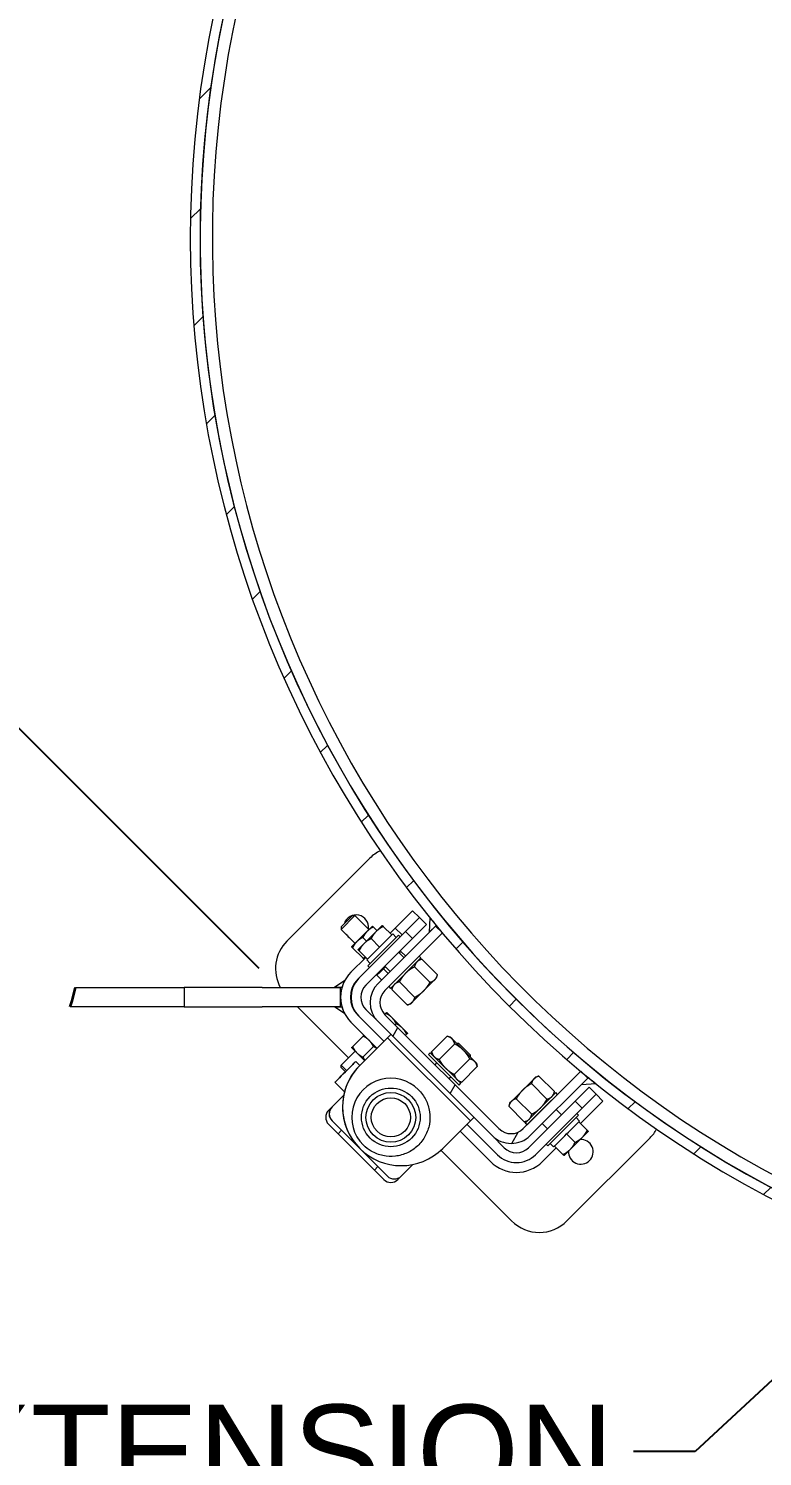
# Model space of a CAD drawing. Header units: inches. Extents: x 20 to 536, y 8 to 344.
# Drawn here: x 228.94 to 247.69, y 209.91 to 246.42 of the extents above; entities that cross this region are included whole.
import ezdxf

# ---------------------------------------------------------------- set-up
doc = ezdxf.new("R2010")
doc.units = ezdxf.units.IN
doc.header["$LTSCALE"] = 16
doc.header["$MEASUREMENT"] = 0
for name, color, linetype, lineweight in [('Break Line', 7, 'Continuous', 35), ('Dimension (ANSI)', 7, 'Continuous', 25), ('Hatch', 7, 'Continuous', 18), ('Symbol', 7, 'Continuous', 25), ('Visible', 7, 'Continuous', 18)]:
    doc.layers.add(name, color=color, linetype=linetype, lineweight=lineweight)
doc.styles.add('Standard D-E', font='arial.ttf')
doc.dimstyles.new('Default D-E$7', dxfattribs={"dimscale": 16, "dimtxt": 0.15, "dimasz": 0.098425, "dimexe": 0.125, "dimexo": 0.0625, "dimgap": 0.031496, "dimtad": 0, "dimtih": 1, "dimtoh": 1, "dimrnd": 1e-08, "dimzin": 4, "dimdsep": 46, "dimtxsty": 'Standard D-E', "dimcen": 0.09, "dimdle": 0.393701, "dimclrd": 256, "dimclre": 256, "dimclrt": 256, "dimadec": 0, "dimazin": 1, "dimtfac": 1, "dimtofl": 0, "dimtmove": 0, "dimatfit": 3, "dimfxl": 1, "dimtolj": 1, "dimtzin": 4, "dimlwd": -1, "dimlwe": -1, "dimarcsym": 0})
doc.dimstyles.new('in [mm] D-E NeptuneBenson', dxfattribs={"dimscale": 16, "dimtxt": 0.15, "dimasz": 0.098425, "dimexe": 0.125, "dimexo": 0.063, "dimgap": 0.031496, "dimtad": 0, "dimtih": 1, "dimtoh": 1, "dimdec": 4, "dimrnd": 1e-08, "dimzin": 3, "dimdsep": 46, "dimlunit": 5, "dimtxsty": 'Standard D-E', "dimcen": 0.09, "dimdle": 0.393701, "dimclrd": 256, "dimclre": 256, "dimclrt": 256, "dimadec": 1, "dimazin": 1, "dimtfac": 1, "dimtofl": 0, "dimtmove": 0, "dimatfit": 3, "dimfxl": 1, "dimfrac": 1, "dimtolj": 1, "dimtzin": 4, "dimlwd": -1, "dimlwe": -1, "dimarcsym": 0})

# ---------------------------------------------------------------- blocks, each defined once
blk = doc.blocks.new('*D30')
at = {"layer": 'Defpoints', "color": 0, "transparency": 16777216}
for p in [(280.365, 266.212), (205.772, 251.439), (235.538, 221.673)]:
    blk.add_point(p, dxfattribs=at)
at = {"layer": 'Dimension (ANSI)', "transparency": 16777216}
for p, q in [((279.652, 266.925), (249.04, 297.536)), ((249.341, 295.008), (234.901, 280.568)), ((206.886, 252.553), (221.326, 266.993)), ((234.826, 222.386), (204.358, 252.854))]:
    blk.add_line(p, q, dxfattribs=at)
for points in [[(249.155, 295.194), (249.527, 294.823), (250.455, 296.122)], [(206.7, 252.739), (207.071, 252.367), (205.772, 251.439)]]:
    blk.add_solid(points, dxfattribs=at)
at = {"layer": 'Dimension (ANSI)', "transparency": 16777216, "char_height": 2.4, "attachment_point": 5, "rotation": 45, "style": 'Standard D-E'}
for s, insert in [('\\A1; 63{\\H1x;\\S3#16;} in', (226.008, 275.886)), ('\\A1;[1605.0 mm]', (229.557, 272.337))]:
    blk.add_mtext(s, dxfattribs=dict(at, insert=insert))

msp = doc.modelspace()

# ---------------------------------------------------------------- hatches: boundary and pattern name
at = {"layer": 'Hatch'}
h = msp.add_hatch(dxfattribs=at)
h.set_pattern_fill('ANSI31', color=256, scale=16, style=0)
edge = h.paths.add_edge_path()
edge.add_spline(control_points=[(288.5143, 241.07162), (288.48266, 241.0399), (288.45094, 241.00827), (288.38739, 240.94522), (288.35556, 240.9138), (288.32365, 240.88246)], knot_values=[-0.68216032, -0.68216032, -0.68216032, -0.68216032, -0.34078692, -0.34078692, 0, 0, 0, 0], degree=3, periodic=0)
edge.add_ellipse((260.82228, 241.07162), major_axis=(-0.18916, -27.50137), ratio=1, start_angle=20.505184, end_angle=90, ccw=False)
edge.add_line((270.27862, 215.24646), (270.27862, 214.98039))
edge.add_ellipse((260.82228, 241.07162), major_axis=(26.09123, 9.45634), ratio=1, start_angle=270, end_angle=270.218528)
edge.add_ellipse((260.82228, 241.07162), major_axis=(26.05498, 9.55579), ratio=1, start_angle=270, end_angle=288.656229)
edge.add_ellipse((260.82228, 241.07162), major_axis=(21.62912, 17.38838), ratio=1, start_angle=270, end_angle=270.516142)
edge.add_ellipse((260.82228, 241.07162), major_axis=(21.47161, 17.58252), ratio=1, start_angle=270, end_angle=281.373758)
edge.add_ellipse((260.82228, 241.07162), major_axis=(17.58252, 21.47161), ratio=1, start_angle=270, end_angle=270.516142)
edge.add_ellipse((260.82228, 241.07162), major_axis=(17.38838, 21.62912), ratio=1, start_angle=270, end_angle=308.796974)
edge.add_line((288.5743, 241.07162), (288.5143, 241.07162))
edge = h.paths.add_edge_path()
edge.add_spline(control_points=[(288.32365, 241.26078), (288.35556, 241.22945), (288.38739, 241.19803), (288.45094, 241.13498), (288.48266, 241.10334), (288.5143, 241.07162)], knot_values=[-0.68216034, -0.68216034, -0.68216034, -0.68216034, -0.34137341, -0.34137341, 0, 0, 0, 0], degree=3, periodic=0)
edge.add_line((288.5143, 241.07162), (288.5743, 241.07162))
edge.add_ellipse((260.82228, 241.07162), major_axis=(0, 27.75202), ratio=1, start_angle=270, end_angle=308.796974)
edge.add_ellipse((260.82228, 241.07162), major_axis=(-17.38838, 21.62912), ratio=1, start_angle=270, end_angle=270.516142)
edge.add_ellipse((260.82228, 241.07162), major_axis=(-17.58252, 21.47161), ratio=1, start_angle=270, end_angle=281.373758)
edge.add_ellipse((260.82228, 241.07162), major_axis=(-21.47161, 17.58252), ratio=1, start_angle=270, end_angle=270.516142)
edge.add_ellipse((260.82228, 241.07162), major_axis=(-21.62912, 17.38838), ratio=1, start_angle=270, end_angle=347.593958)
edge.add_ellipse((260.82228, 241.07162), major_axis=(-21.62912, -17.38838), ratio=1, start_angle=270, end_angle=270.516142)
edge.add_ellipse((260.82228, 241.07162), major_axis=(-21.47161, -17.58252), ratio=1, start_angle=270, end_angle=281.373758)
edge.add_ellipse((260.82228, 241.07162), major_axis=(-17.58252, -21.47161), ratio=1, start_angle=270, end_angle=270.516142)
edge.add_ellipse((260.82228, 241.07162), major_axis=(-17.38838, -21.62912), ratio=1, start_angle=270, end_angle=347.593958)
edge.add_ellipse((260.82228, 241.07162), major_axis=(17.38838, -21.62912), ratio=1, start_angle=270, end_angle=270.516142)
edge.add_ellipse((260.82228, 241.07162), major_axis=(17.58252, -21.47161), ratio=1, start_angle=270, end_angle=281.373758)
edge.add_ellipse((260.82228, 241.07162), major_axis=(21.47161, -17.58252), ratio=1, start_angle=270, end_angle=270.516142)
edge.add_ellipse((260.82228, 241.07162), major_axis=(21.62912, -17.38838), ratio=1, start_angle=270, end_angle=288.656229)
edge.add_ellipse((260.82228, 241.07162), major_axis=(26.05498, -9.55579), ratio=1, start_angle=270, end_angle=270.218528)
edge.add_line((251.36594, 214.98039), (251.36594, 215.24646))
edge.add_ellipse((260.82228, 241.07162), major_axis=(-25.82516, 9.45634), ratio=1, start_angle=200.505184, end_angle=450, ccw=False)
h = msp.add_hatch(dxfattribs=at)
h.set_pattern_fill('ANSI31', color=256, scale=16, angle=75.0002, style=0)
edge = h.paths.add_edge_path()
edge.add_line((243.4339, 262.70075), (243.06298, 262.72001))
edge.add_line((243.06298, 262.72001), (243.22296, 262.56002))
edge.add_line((243.22296, 262.56002), (243.23976, 262.54323))
edge.add_ellipse((260.82228, 241.07162), major_axis=(-17.58252, 21.47161), ratio=1, start_angle=359.483858, end_angle=360, ccw=False)
edge = h.paths.add_edge_path()
edge.add_line((239.35067, 258.65414), (239.33388, 258.67094))
edge.add_line((239.33388, 258.67094), (239.1739, 258.83092))
edge.add_line((239.1739, 258.83092), (239.19316, 258.46001))
edge.add_ellipse((260.82228, 241.07162), major_axis=(17.38838, 21.62912), ratio=1, start_angle=89.483858, end_angle=90, ccw=False)
edge = h.paths.add_edge_path()
edge.add_line((282.4514, 258.46001), (282.47066, 258.83092))
edge.add_line((282.47066, 258.83092), (282.31068, 258.67094))
edge.add_line((282.31068, 258.67094), (282.29389, 258.65414))
edge.add_ellipse((260.82228, 241.07162), major_axis=(17.58252, -21.47161), ratio=1, start_angle=89.483858, end_angle=90, ccw=False)
edge = h.paths.add_edge_path()
edge.add_line((278.4048, 262.54323), (278.42159, 262.56002))
edge.add_line((278.42159, 262.56002), (278.58157, 262.72001))
edge.add_line((278.58157, 262.72001), (278.21066, 262.70075))
edge.add_ellipse((260.82228, 241.07162), major_axis=(21.62912, -17.38838), ratio=1, start_angle=89.483858, end_angle=90, ccw=False)
edge = h.paths.add_edge_path()
edge.add_line((278.21066, 219.4425), (278.58157, 219.42324))
edge.add_line((278.58157, 219.42324), (278.42159, 219.58322))
edge.add_line((278.42159, 219.58322), (278.4048, 219.60002))
edge.add_ellipse((260.82228, 241.07162), major_axis=(-21.47161, -17.58252), ratio=1, start_angle=89.483858, end_angle=90, ccw=False)
edge = h.paths.add_edge_path()
edge.add_line((282.29389, 223.4891), (282.31068, 223.47231))
edge.add_line((282.31068, 223.47231), (282.47066, 223.31233))
edge.add_line((282.47066, 223.31233), (282.4514, 223.68324))
edge.add_ellipse((260.82228, 241.07162), major_axis=(-17.38838, -21.62912), ratio=1, start_angle=89.483858, end_angle=90, ccw=False)
edge = h.paths.add_edge_path()
edge.add_ellipse((260.82228, 241.07162), major_axis=(-21.62912, 17.38838), ratio=1, start_angle=89.483858, end_angle=90)
edge.add_line((243.4339, 219.4425), (243.06298, 219.42324))
edge.add_line((243.06298, 219.42324), (243.22296, 219.58322))
edge.add_line((243.22296, 219.58322), (243.23976, 219.60002))
edge = h.paths.add_edge_path()
edge.add_line((239.1739, 223.31233), (239.33388, 223.47231))
edge.add_line((239.33388, 223.47231), (239.35067, 223.4891))
edge.add_ellipse((260.82228, 241.07162), major_axis=(-17.58252, 21.47161), ratio=1, start_angle=89.483858, end_angle=90, ccw=False)
edge.add_line((239.19316, 223.68324), (239.1739, 223.31233))
edge = h.paths.add_edge_path()
edge.add_line((251.42031, 214.96075), (251.36594, 214.90662))
edge.add_line((251.36594, 214.90662), (251.36594, 214.82492))
edge.add_spline(control_points=[(251.36594, 214.82492), (251.34932, 214.85687), (251.33272, 214.88884), (251.29957, 214.95275), (251.28303, 214.98469), (251.26649, 215.01665)], knot_values=[-0.5485869, -0.5485869, -0.5485869, -0.5485869, -0.2741454, -0.2741454, 0, 0, 0, 0], degree=3, periodic=0)
edge.add_ellipse((260.82228, 241.07162), major_axis=(-26.09123, 9.45634), ratio=1, start_angle=89.781472, end_angle=90)
edge.add_ellipse((260.82228, 241.07162), major_axis=(-26.11088, 9.40197), ratio=1, start_angle=89.880639, end_angle=90)
edge = h.paths.add_edge_path()
edge.add_line((270.27862, 214.90662), (270.22425, 214.96075))
edge.add_ellipse((260.82228, 241.07162), major_axis=(-26.09123, -9.45634), ratio=1, start_angle=89.880639, end_angle=90)
edge.add_ellipse((260.82228, 241.07162), major_axis=(-26.05498, -9.55579), ratio=1, start_angle=89.781472, end_angle=90)
edge.add_spline(control_points=[(270.37806, 215.01665), (270.36153, 214.98469), (270.34498, 214.95275), (270.31184, 214.88884), (270.29524, 214.85688), (270.27862, 214.82492)], knot_values=[-0.54857901, -0.54857901, -0.54857901, -0.54857901, -0.27444207, -0.27444207, 0, 0, 0, 0], degree=3, periodic=0)
edge.add_line((270.27862, 214.82492), (270.27862, 214.90662))
h = msp.add_hatch(dxfattribs=at)
h.set_pattern_fill('ANSI31', color=256, scale=16, angle=15, style=0)
edge = h.paths.add_edge_path()
edge.add_line((239.51065, 223.29553), (239.33388, 223.47231))
edge.add_line((239.33388, 223.47231), (239.1739, 223.31233))
edge.add_line((239.1739, 223.31233), (237.86588, 222.00431))
edge.add_ellipse((238.35378, 221.51641), major_axis=(-0.4879, -0.4879), ratio=1, start_angle=270, end_angle=360)
edge.add_line((237.86588, 221.0285), (240.77916, 218.11522))
edge.add_ellipse((241.26706, 218.60313), major_axis=(0.4879, -0.4879), ratio=1, start_angle=270, end_angle=360)
edge.add_line((241.75497, 218.11522), (243.06298, 219.42324))
edge.add_line((243.06298, 219.42324), (243.22296, 219.58322))
edge.add_line((243.22296, 219.58322), (243.04619, 219.76))
edge.add_line((243.04619, 219.76), (241.57819, 218.292))
edge.add_ellipse((241.26706, 218.60313), major_axis=(-0.31113, -0.31113), ratio=1, start_angle=0, end_angle=90, ccw=False)
edge.add_line((240.95594, 218.292), (238.04266, 221.20528))
edge.add_ellipse((238.35378, 221.51641), major_axis=(-0.31113, 0.31113), ratio=1, start_angle=0, end_angle=90, ccw=False)
edge.add_line((238.04266, 221.82753), (239.51065, 223.29553))

# ---------------------------------------------------------------- linework, layer by layer
at = {"layer": 'Break Line'}
for p, q in [((230.05143, 221.56069), (230.13043, 221.90196)), ((229.9992, 221.40196), (230.05143, 221.56069))]:
    msp.add_line(p, q, dxfattribs=at)
at = {"layer": 'Visible', "linetype": 'Continuous', "lineweight": 18}
for p, q in [((235.53829, 223.08739), (237.65961, 225.20871)), ((238.74623, 223.86288), (238.30308, 223.41973)), ((238.74623, 223.86288), (238.923, 223.6861)), ((237.97248, 223.48758), (237.8178, 223.3329)), ((239.33388, 223.47231), (237.86588, 222.00431)), ((238.21555, 223.24451), (238.00011, 223.45994)), ((238.923, 223.6861), (238.56945, 223.33255)), ((239.09978, 223.50932), (238.74623, 223.15577)), ((239.09978, 223.50932), (238.923, 223.6861)), ((239.19316, 223.68324), (239.1739, 223.31233)), ((239.1739, 223.31233), (239.35067, 223.4891)), ((239.51065, 223.29553), (239.33388, 223.47231)), ((238.56945, 223.33255), (237.37677, 222.13987)), ((237.8178, 223.3329), (237.50844, 223.02354)), ((238.74623, 223.15577), (237.55355, 221.96309)), ((238.38432, 223.2365), (237.60483, 222.45702)), ((237.90619, 222.93515), (237.69075, 223.15059)), ((237.95346, 222.98242), (238.16828, 223.19724)), ((238.04266, 221.82753), (239.51065, 223.29553)), ((238.21555, 223.24451), (238.16828, 223.19724)), ((238.21555, 223.24451), (238.23949, 223.26844)), ((238.23949, 223.26844), (238.32787, 223.18006)), ((238.38432, 223.2365), (238.42886, 223.19196)), ((238.74623, 223.15577), (238.56945, 223.33255)), ((237.50844, 223.02354), (237.35376, 222.86886)), ((237.59683, 222.62579), (237.38139, 222.84123)), ((237.6441, 222.67306), (237.85892, 222.88788)), ((237.90619, 222.93515), (237.85892, 222.88788)), ((237.95346, 222.98242), (237.90619, 222.93515)), ((238.91818, 222.70264), (238.13869, 221.92316)), ((238.39267, 222.80222), (238.52823, 222.66666)), ((238.91818, 222.70264), (238.96272, 222.6581)), ((237.57636, 222.60532), (237.59683, 222.62579)), ((237.57636, 222.60532), (237.66475, 222.51693)), ((237.6441, 222.67306), (237.59683, 222.62579)), ((237.60483, 222.45702), (237.64938, 222.41247)), ((238.03912, 222.44866), (238.17468, 222.31311)), ((238.96272, 222.6581), (238.18324, 221.87861)), ((238.70501, 222.48988), (238.70521, 222.48968)), ((239.19257, 222.03451), (238.79569, 222.43139)), ((238.90705, 222.60242), (238.98856, 222.62427)), ((239.38545, 222.22738), (238.98856, 222.62427)), ((238.35145, 222.13633), (238.35166, 222.13612)), ((238.80683, 221.64876), (238.40994, 222.04565)), ((239.02954, 221.8118), (239.31885, 222.10111)), ((239.31885, 222.10111), (239.3636, 222.14587)), ((239.3636, 222.14587), (239.38545, 222.22738)), ((238.13869, 221.92316), (238.18324, 221.87861)), ((238.23891, 221.93429), (238.21707, 221.85277)), ((238.61395, 221.45589), (238.21707, 221.85277)), ((238.74023, 221.52249), (239.02954, 221.8118)), ((237.10807, 220.1034), (235.8095, 221.40196)), ((237.55355, 221.34084), (237.86588, 221.0285)), ((238.69547, 221.47773), (238.61395, 221.45589)), ((238.69547, 221.47773), (238.74023, 221.52249)), ((237.37677, 221.16406), (238.0157, 220.52513)), ((237.86588, 221.0285), (240.77916, 218.11522)), ((240.95594, 218.292), (238.04266, 221.20528)), ((237.39698, 219.90641), (238.19247, 220.70191)), ((238.10414, 220.61347), (237.39703, 219.90636)), ((238.10487, 220.61274), (238.10414, 220.61347)), ((238.28175, 220.43586), (238.10487, 220.61274)), ((239.63148, 220.65232), (239.2346, 220.25543)), ((239.713, 220.63047), (239.63148, 220.65232)), ((239.75775, 220.58572), (239.713, 220.63047)), ((240.04706, 220.29641), (239.75775, 220.58572)), ((240.04951, 218.66809), (238.28175, 220.43586)), ((239.15622, 220.18505), (239.20076, 220.22959)), ((239.15622, 220.18505), (239.93571, 219.40556)), ((239.20076, 220.22959), (239.98025, 219.45011)), ((239.25644, 220.17392), (239.2346, 220.25543)), ((239.82435, 220.45944), (239.42747, 220.06256)), ((239.92908, 220.46721), (239.87627, 220.4672)), ((239.92908, 220.46721), (240.21786, 220.17842)), ((240.33637, 220.0071), (240.04706, 220.29641)), ((240.21786, 220.17842), (240.21786, 220.12561)), ((237.39698, 219.90641), (237.29534, 220.00805)), ((239.32252, 219.92542), (239.36919, 219.97208)), ((240.2101, 220.0737), (239.81322, 219.67681)), ((240.40297, 219.88082), (240.00609, 219.48394)), ((240.38113, 219.96234), (240.33637, 220.0071)), ((240.38113, 219.96234), (240.40297, 219.88082)), ((237.00875, 219.23398), (236.76501, 219.47772)), ((239.67607, 219.57186), (239.72274, 219.61853)), ((239.92457, 219.50578), (240.00609, 219.48394)), ((239.93571, 219.40556), (239.98025, 219.45011)), ((241.85177, 219.56819), (241.56246, 219.27888)), ((243.04619, 219.76), (241.57819, 218.292)), ((241.75497, 218.11522), (243.22296, 219.58322)), ((241.78517, 219.44192), (242.18205, 219.04503)), ((241.89652, 219.61295), (241.85177, 219.56819)), ((241.89652, 219.61295), (241.97804, 219.63479)), ((241.97804, 219.63479), (242.37492, 219.23791)), ((243.22296, 219.58322), (243.04619, 219.76)), ((243.23976, 219.60002), (243.06298, 219.42324)), ((243.06298, 219.42324), (243.4339, 219.4425)), ((236.98798, 219.14594), (236.60044, 218.7584)), ((236.68987, 218.84575), (236.98745, 219.14333)), ((238.89963, 219.28764), (238.89968, 219.28759)), ((241.56246, 219.27888), (241.27315, 218.98957)), ((241.39942, 219.05617), (241.7963, 218.65929)), ((241.62927, 218.43258), (242.40876, 219.21207)), ((241.67381, 218.38804), (242.4533, 219.16753)), ((242.35308, 219.15639), (242.37492, 219.23791)), ((242.4533, 219.16753), (242.40876, 219.21207)), ((242.90643, 218.99557), (243.25998, 219.34912)), ((243.0832, 218.81879), (243.43676, 219.17235)), ((243.25998, 219.34912), (243.43676, 219.17235)), ((243.61353, 218.99557), (243.43676, 219.17235)), ((236.60081, 218.75804), (236.6892, 218.84643)), ((241.22839, 218.94481), (241.20655, 218.8633)), ((241.20655, 218.8633), (241.60343, 218.46641)), ((241.27315, 218.98957), (241.22839, 218.94481)), ((241.71375, 217.80289), (242.90643, 218.99557)), ((241.89052, 217.62611), (243.0832, 218.81879)), ((242.24054, 218.95435), (242.24033, 218.95456)), ((242.55287, 218.64202), (242.41732, 218.77757)), ((242.90643, 218.99557), (243.0832, 218.81879)), ((243.03901, 218.42105), (243.61353, 218.99557)), ((236.60044, 218.40485), (236.60081, 218.40448)), ((236.84369, 218.16161), (236.60081, 218.40448)), ((236.6892, 218.49287), (236.68987, 218.4922)), ((236.68987, 218.4922), (237.39698, 217.78509)), ((240.22546, 218.49215), (239.51835, 217.78504)), ((240.22619, 218.49142), (240.04951, 218.66809)), ((240.13707, 218.40376), (240.91472, 217.62611)), ((240.31457, 218.57981), (240.22619, 218.49142)), ((241.68495, 218.48826), (241.60343, 218.46641)), ((241.67381, 218.38804), (241.62927, 218.43258)), ((241.88699, 218.6008), (241.88678, 218.601)), ((242.19932, 218.28846), (242.06376, 218.42402)), ((242.20767, 217.85418), (242.98716, 218.63367)), ((242.9479, 218.41762), (242.73307, 218.2028)), ((243.01563, 218.48536), (242.92725, 218.57375)), ((242.98716, 218.63367), (242.94262, 218.67821)), ((242.9479, 218.41762), (242.99516, 218.46489)), ((243.01563, 218.48536), (242.99516, 218.46489)), ((242.99516, 218.46489), (243.2106, 218.24945)), ((236.84369, 218.16161), (236.93207, 218.25)), ((236.84419, 218.16111), (236.84369, 218.16161)), ((236.84419, 218.16111), (236.93257, 218.2495)), ((237.77268, 217.23261), (236.84419, 218.16111)), ((239.96029, 218.22698), (240.73794, 217.44934)), ((240.77916, 218.11522), (241.09149, 217.80289)), ((242.63854, 218.10826), (242.42371, 217.89344)), ((242.63854, 218.10826), (242.6858, 218.15553)), ((242.6858, 218.15553), (242.73307, 218.2028)), ((242.6858, 218.15553), (242.90124, 217.9401)), ((244.81553, 218.05279), (242.69421, 215.93147)), ((242.77419, 217.75779), (243.08355, 218.06714)), ((243.08355, 218.06714), (243.23823, 218.22182)), ((237.39703, 217.78504), (237.39698, 217.78509)), ((237.39703, 217.78504), (238.10409, 217.07798)), ((237.48542, 217.87343), (237.48547, 217.87338)), ((241.28, 215.93147), (239.47139, 217.74007)), ((242.0673, 217.44934), (242.42029, 217.80233)), ((242.20767, 217.85418), (242.16313, 217.89872)), ((242.35251, 217.82224), (242.26412, 217.91063)), ((242.37645, 217.84617), (242.35251, 217.82224)), ((242.37645, 217.84617), (242.42371, 217.89344)), ((242.37645, 217.84617), (242.59188, 217.63074)), ((242.61951, 217.60311), (242.77419, 217.75779)), ((237.77268, 217.23261), (237.86107, 217.321)), ((238.01502, 216.99027), (237.77268, 217.23261)), ((238.75514, 217.37549), (238.45764, 217.07798)), ((238.44154, 217.06324), (238.36858, 216.99027))]:
    msp.add_line(p, q, dxfattribs=at)
at = {"layer": 'Visible'}
for p, q in [((236.92223, 223.45309), (237.20905, 223.73992)), ((236.92223, 223.45309), (236.92224, 223.38636)), ((237.27579, 223.73991), (236.92224, 223.38636)), ((237.20905, 223.73992), (237.27579, 223.73991)), ((237.63274, 223.38296), (237.27579, 223.73991)), ((237.72113, 223.47135), (237.58855, 223.33877)), ((237.74481, 223.44766), (237.83869, 223.35379)), ((237.27919, 223.02941), (236.92224, 223.38636)), ((237.32338, 223.0736), (237.1908, 222.94102)), ((237.58855, 223.33877), (237.32338, 223.0736)), ((237.47965, 223.1825), (237.57353, 223.08862)), ((238.30308, 223.41973), (238.1717, 223.28835)), ((238.30308, 223.41973), (238.47986, 223.24295)), ((237.21448, 222.91733), (237.4839, 222.64792)), ((238.41035, 222.78454), (238.44969, 222.82387)), ((238.44969, 222.82387), (238.56757, 222.706)), ((237.55298, 222.66964), (237.17171, 222.28836)), ((237.92211, 222.2963), (238.00595, 222.38013)), ((238.00595, 222.38013), (238.0568, 222.43098)), ((238.00595, 222.38013), (238.12383, 222.26226)), ((237.01409, 222.07568), (236.75602, 221.90196)), ((237.34848, 222.11158), (237.37677, 222.13987)), ((237.83827, 222.21246), (237.92211, 222.2963)), ((237.83827, 222.21246), (237.95615, 222.09458)), ((237.87882, 222.253), (237.86114, 222.27068)), ((230.13043, 221.90196), (232.4081, 221.90196)), ((232.4081, 221.90196), (232.9081, 221.90196)), ((234.9081, 221.90196), (232.9081, 221.90196)), ((232.9081, 221.90196), (232.9081, 221.40196)), ((234.9081, 221.90196), (236.9081, 221.90196)), ((236.94352, 221.90196), (236.75602, 221.90196)), ((236.9081, 221.40196), (236.9081, 221.90196)), ((232.4081, 221.40196), (229.9992, 221.40196)), ((232.9081, 221.40196), (232.4081, 221.40196)), ((232.9081, 221.40196), (234.9081, 221.40196)), ((236.9081, 221.40196), (234.9081, 221.40196)), ((237.01409, 221.22825), (236.75602, 221.40196)), ((236.75602, 221.40196), (236.94352, 221.40196)), ((238.03795, 221.21006), (238.06585, 221.23796)), ((238.22212, 221.12906), (238.08954, 221.26164)), ((237.17171, 221.01557), (237.83892, 220.34835)), ((237.37677, 221.16406), (237.34848, 221.19234)), ((237.86116, 221.03327), (237.86114, 221.03324)), ((238.48728, 220.86389), (238.22212, 221.12906)), ((238.30308, 220.94486), (238.33102, 220.97279)), ((237.21448, 220.38659), (237.4839, 220.65601)), ((238.61987, 220.73131), (238.48728, 220.86389)), ((238.56824, 220.67969), (238.59618, 220.70763)), ((237.27919, 220.27452), (236.92224, 219.91757)), ((237.1908, 220.36291), (237.32338, 220.23032)), ((237.32338, 220.23032), (237.52214, 220.03157)), ((237.47965, 220.12143), (237.74906, 220.39084)), ((236.92223, 219.85083), (236.92224, 219.91757)), ((237.03002, 219.74304), (236.92223, 219.85083)), ((236.92224, 219.91757), (237.0634, 219.77641))]:
    msp.add_line(p, q, dxfattribs=at)
at = {"layer": 'Visible', "linetype": 'Continuous', "lineweight": 18}
for centre, radius, start, end in [((260.82228, 241.07162), 27.75202, 0.000005, 250.077778), ((260.82228, 241.07162), 27.50202, 0.394082, 249.888898), ((260.82228, 241.07162), 27.5, 289.17052, 250.82948), ((260.82228, 241.07162), 27.19, 287.193006, 252.806994), ((238.36672, 224.5016), 1, 116.474993, 135), ((237.30606, 223.44094), 0.315, 352.097602, 162.266044), ((260.82228, 241.07162), 27.75202, 218.796979, 219.313121), ((236.2454, 222.38028), 1, 135, 208.575735), ((237.30606, 223.44094), 0.315, 214.777821, 235.222179), ((237.86467, 221.65196), 0.69, 135, 225), ((238.35378, 221.51641), 0.69, 135, 225), ((237.86467, 221.65196), 0.44, 135, 225), ((238.35378, 221.51641), 0.44, 135, 225), ((260.82228, 241.07162), 27.75202, 230.686879, 231.203021), ((236.77722, 218.58163), 0.25, 135, 225), ((236.77759, 218.58126), 0.25, 135, 225), ((236.86597, 218.66965), 0.25, 135, 225), ((236.86665, 218.66897), 0.25, 135, 225), ((241.26706, 218.60313), 0.69, 225, 315), ((241.26706, 218.60313), 0.44, 225, 315), ((243.04777, 217.69924), 0.315, 176.794475, 93.205525), ((244.10843, 218.7599), 1, 315, 331.403244), ((241.40262, 218.11402), 0.69, 225, 315), ((241.40262, 218.11402), 0.44, 225, 315), ((241.40262, 218.11402), 0.94, 225, 315), ((238.1918, 217.16705), 0.25, 225, 315), ((238.28086, 217.25476), 0.25, 225, 315), ((241.9871, 216.63858), 1, 225, 315)]:
    msp.add_arc(centre, radius, start, end, dxfattribs=at)
at = {"layer": 'Visible'}
for radius, start, end in [(0.9, 135, 225), (0.9, 151.914066, 163.87238), (0.65, 135, 225), (0.9, 196.12762, 208.085934)]:
    msp.add_arc((237.8081, 221.65196), radius, start, end, dxfattribs=at)
at = {"layer": 'Visible', "linetype": 'Continuous', "lineweight": 18}
for centre, major_axis, ratio in [((237.03018, 219.74288), (0.26517, 0.26517), 0.00058824), ((238.19268, 218.58038), (0.53033, 0.53033), 0.99999983), ((238.19325, 218.57981), (-0.44928, -0.44928), 0.99999983), ((238.19331, 218.57975), (-0.35355, -0.35355), 0.99999983)]:
    msp.add_ellipse(centre, major_axis=major_axis, ratio=ratio, dxfattribs=at)
for centre, major_axis, ratio, start_param, end_param in [((238.45769, 218.8457), (-1.06066, -1.06066), 0.99999983, 4.71238898, 7.85398163), ((238.45764, 218.84575), (-1.06066, -1.06066), 0.99999983, 4.71238898, 5.29807452), ((238.19253, 218.58053), (-0.70711, -0.70711), 0.99999983, 3.14159265, 6.28318531), ((238.45764, 218.84575), (-0.29758, -1.47019), 0.99999993, 4.71238898, 5.69749976)]:
    msp.add_ellipse(centre, major_axis=major_axis, ratio=ratio, start_param=start_param, end_param=end_param, dxfattribs=at)
at = {"layer": 'Visible'}
for points, weights in [([(237.74481, 223.44766), (237.65008, 223.4003), (237.58855, 223.33877)], [1, 1.0379548493, 1]), ([(237.72113, 223.47135), (237.72113, 223.47135), (237.74481, 223.44766)], [1, 1.0379548493, 1]), ([(237.32338, 223.0736), (237.26185, 223.01207), (237.21448, 222.91733)], [1, 1.0379548493, 1]), ([(237.47965, 223.1825), (237.38491, 223.13513), (237.32338, 223.0736)], [1, 1.0379548493, 1]), ([(237.58855, 223.33877), (237.52702, 223.27723), (237.47965, 223.1825)], [1, 1.0379548493, 1]), ([(237.21448, 222.91733), (237.1908, 222.94102), (237.1908, 222.94102)], [1, 1.0379548493, 1]), ([(237.4839, 222.64792), (237.51532, 222.66363), (237.54232, 222.6803)], [1, 1.01227866323, 1.01661285699]), ([(237.50758, 222.62423), (237.50758, 222.62423), (237.4839, 222.64792)], [1, 1.0379548493, 1]), ([(238.06585, 221.23796), (238.08954, 221.26164), (238.08954, 221.26164)], [1, 1.0379548493, 1]), ([(238.22212, 221.12906), (238.16059, 221.19059), (238.06585, 221.23796)], [1, 1.0379548493, 1]), ([(238.33102, 220.97279), (238.28365, 221.06753), (238.22212, 221.12906)], [1, 1.0379548493, 1]), ([(238.48728, 220.86389), (238.42575, 220.92543), (238.33102, 220.97279)], [1, 1.0379548493, 1]), ([(237.4839, 220.65601), (237.50758, 220.67969), (237.50758, 220.67969)], [1, 1.0379548493, 1]), ([(237.64017, 220.54711), (237.57863, 220.60864), (237.4839, 220.65601)], [1, 1.0379548493, 1]), ([(237.74906, 220.39084), (237.7017, 220.48558), (237.64017, 220.54711)], [1, 1.0379548493, 1]), ([(238.59618, 220.70763), (238.54881, 220.80236), (238.48728, 220.86389)], [1, 1.0379548493, 1]), ([(238.61987, 220.73131), (238.61987, 220.73131), (238.59618, 220.70763)], [1, 1.0379548493, 1]), ([(237.1908, 220.36291), (237.1908, 220.36291), (237.21448, 220.38659)], [1, 1.0379548493, 1]), ([(237.21448, 220.38659), (237.26185, 220.29186), (237.32338, 220.23032)], [1, 1.0379548493, 1]), ([(237.32338, 220.23032), (237.38491, 220.16879), (237.47965, 220.12143)], [1, 1.0379548493, 1]), ([(237.83265, 220.34208), (237.79546, 220.36764), (237.74906, 220.39084)], [1.01894851202, 1.01823669041, 1]), ([(237.47965, 220.12143), (237.50285, 220.07503), (237.52841, 220.03784)], [1, 1.01823669041, 1.01894851202])]:
    msp.add_rational_spline(points, weights, degree=2, dxfattribs=at)
at = {"layer": 'Visible', "linetype": 'Continuous', "lineweight": 18}
for points, weights in [([(238.00011, 223.45994), (237.88959, 223.40468), (237.8178, 223.3329)], [1.01001874936, 1.04314139574, 1]), ([(237.97248, 223.48758), (237.97248, 223.48758), (238.00011, 223.45994)], [1, 1.04314139574, 1.01001874936]), ([(237.69075, 223.15059), (237.58023, 223.09532), (237.50844, 223.02354)], [1.01001874936, 1.04314139574, 1]), ([(237.8178, 223.3329), (237.74601, 223.26111), (237.69075, 223.15059)], [1, 1.04314139574, 1.01001874936]), ([(237.38139, 222.84123), (237.35376, 222.86886), (237.35376, 222.86886)], [1.01001874936, 1.04314139574, 1]), ([(237.50844, 223.02354), (237.43665, 222.95175), (237.38139, 222.84123)], [1, 1.04314139574, 1.01001874936]), ([(238.79569, 222.43139), (238.66249, 222.35787), (238.57298, 222.26836)], [1, 1.0379548493, 1]), ([(238.86229, 222.55767), (238.81753, 222.51291), (238.79569, 222.43139)], [1, 1.0379548493, 1]), ([(238.98856, 222.62427), (238.90705, 222.60242), (238.86229, 222.55767)], [1, 1.0379548493, 1]), ([(238.28367, 221.97905), (238.23891, 221.93429), (238.21707, 221.85277)], [1, 1.0379548493, 1]), ([(238.40994, 222.04565), (238.32843, 222.0238), (238.28367, 221.97905)], [1, 1.0379548493, 1]), ([(238.57298, 222.26836), (238.48347, 222.17884), (238.40994, 222.04565)], [1, 1.0379548493, 1]), ([(239.02954, 221.8118), (239.11905, 221.90131), (239.19257, 222.03451)], [1, 1.0379548493, 1]), ([(239.19257, 222.03451), (239.27409, 222.05635), (239.31885, 222.10111)], [1, 1.0379548493, 1]), ([(239.31885, 222.10111), (239.3636, 222.14587), (239.38545, 222.22738)], [1, 1.0379548493, 1]), ([(238.74023, 221.52249), (238.78498, 221.56725), (238.80683, 221.64876)], [1, 1.0379548493, 1]), ([(238.80683, 221.64876), (238.94002, 221.72229), (239.02954, 221.8118)], [1, 1.0379548493, 1]), ([(238.61395, 221.45589), (238.69547, 221.47773), (238.74023, 221.52249)], [1, 1.0379548493, 1]), ([(239.75775, 220.58572), (239.713, 220.63047), (239.63148, 220.65232)], [1, 1.0379548493, 1]), ([(239.82435, 220.45944), (239.80251, 220.54096), (239.75775, 220.58572)], [1, 1.0379548493, 1]), ([(239.2346, 220.25543), (239.25644, 220.17392), (239.3012, 220.12916)], [1, 1.0379548493, 1]), ([(240.04706, 220.29641), (239.95755, 220.38592), (239.82435, 220.45944)], [1, 1.0379548493, 1]), ([(240.2101, 220.0737), (240.13658, 220.20689), (240.04706, 220.29641)], [1, 1.0379548493, 1]), ([(239.3012, 220.12916), (239.34595, 220.0844), (239.42747, 220.06256)], [1, 1.0379548493, 1]), ([(239.42747, 220.06256), (239.50099, 219.92936), (239.59051, 219.83985)], [1, 1.0379548493, 1]), ([(239.59051, 219.83985), (239.68002, 219.75034), (239.81322, 219.67681)], [1, 1.0379548493, 1]), ([(240.33637, 220.0071), (240.29162, 220.05185), (240.2101, 220.0737)], [1, 1.0379548493, 1]), ([(240.40297, 219.88082), (240.38113, 219.96234), (240.33637, 220.0071)], [1, 1.0379548493, 1]), ([(239.81322, 219.67681), (239.83506, 219.5953), (239.87982, 219.55054)], [1, 1.0379548493, 1]), ([(239.87982, 219.55054), (239.92457, 219.50578), (240.00609, 219.48394)], [1, 1.0379548493, 1]), ([(241.78517, 219.44192), (241.65197, 219.36839), (241.56246, 219.27888)], [1, 1.0379548493, 1]), ([(241.85177, 219.56819), (241.80701, 219.52343), (241.78517, 219.44192)], [1, 1.0379548493, 1]), ([(241.97804, 219.63479), (241.89652, 219.61295), (241.85177, 219.56819)], [1, 1.0379548493, 1]), ([(241.39942, 219.05617), (241.3179, 219.03433), (241.27315, 218.98957)], [1, 1.0379548493, 1]), ([(241.56246, 219.27888), (241.47294, 219.18937), (241.39942, 219.05617)], [1, 1.0379548493, 1]), ([(242.18205, 219.04503), (242.26357, 219.06688), (242.30832, 219.11163)], [1, 1.0379548493, 1]), ([(242.30832, 219.11163), (242.35308, 219.15639), (242.37492, 219.23791)], [1, 1.0379548493, 1]), ([(241.27315, 218.98957), (241.22839, 218.94481), (241.20655, 218.8633)], [1, 1.0379548493, 1]), ([(241.7963, 218.65929), (241.9295, 218.73281), (242.01901, 218.82232)], [1, 1.0379548493, 1]), ([(242.01901, 218.82232), (242.10853, 218.91184), (242.18205, 219.04503)], [1, 1.0379548493, 1]), ([(241.60343, 218.46641), (241.68495, 218.48826), (241.7297, 218.53301)], [1, 1.0379548493, 1]), ([(241.7297, 218.53301), (241.77446, 218.57777), (241.7963, 218.65929)], [1, 1.0379548493, 1]), ([(242.90124, 217.9401), (243.01177, 217.99536), (243.08355, 218.06714)], [1.01001874936, 1.04314139574, 1]), ([(243.08355, 218.06714), (243.15534, 218.13893), (243.2106, 218.24945)], [1, 1.04314139574, 1.01001874936]), ([(243.2106, 218.24945), (243.23823, 218.22182), (243.23823, 218.22182)], [1.01001874936, 1.04314139574, 1]), ([(242.59188, 217.63074), (242.70241, 217.686), (242.77419, 217.75779)], [1.01001874936, 1.04314139574, 1]), ([(242.61951, 217.60311), (242.61951, 217.60311), (242.59188, 217.63074)], [1, 1.04314139574, 1.01001874936]), ([(242.77419, 217.75779), (242.84598, 217.82957), (242.90124, 217.9401)], [1, 1.04314139574, 1.01001874936])]:
    msp.add_rational_spline(points, weights, degree=2, dxfattribs=at)
msp.add_open_spline([(238.89968, 219.28759), (238.97511, 219.21216), (239.03835, 219.12458), (239.13409, 218.93394), (239.16657, 218.83091), (239.19748, 218.61983), (239.1959, 218.51181), (239.15884, 218.30172), (239.12337, 218.19969), (239.0221, 218.01192), (238.95633, 217.92622), (238.80114, 217.77984), (238.71175, 217.71918), (238.51839, 217.62905), (238.41446, 217.59959), (238.20256, 217.57486), (238.09464, 217.57959), (237.88572, 217.62277), (237.78476, 217.66121), (237.61689, 217.75818), (237.54713, 217.81172), (237.48547, 217.87338)], degree=3, knots=[3.14159265, 3.14159265, 3.14159265, 3.14159265, 3.46159263, 3.46159263, 3.78159261, 3.78159261, 4.1015926, 4.1015926, 4.42159261, 4.42159261, 4.74159263, 4.74159263, 5.06159266, 5.06159266, 5.38159267, 5.38159267, 5.70159268, 5.70159268, 6.02159267, 6.02159267, 6.28318531, 6.28318531, 6.28318531, 6.28318531], dxfattribs=at)

# ---------------------------------------------------------------- texts
at = {"layer": 'Symbol', "insert": (243.88683, 211.23513), "char_height": 2.4000001, "width": 47.1347599, "attachment_point": 3, "line_spacing_factor": 0.944221, "style": 'Standard D-E'}
msp.add_mtext('\\fArial|b0|i0;DRAIN VALVE W/EXTENSION\\P\\fArial|b0|i0;RECOMMENDED MOUNTING \\P\\fArial|b0|i0;BELOW INLET CONNECTION', dxfattribs=at)

# ---------------------------------------------------------------- dimensions: what is measured, and where the dimension line sits
at = {"layer": 'Dimension (ANSI)'}
dim = msp.add_linear_dim(base=(205.77207, 251.4394), p1=(280.36456, 266.21178), p2=(235.53829, 221.67318), angle=225, text=' <> in\\X[1605.0 mm]', dimstyle='in [mm] D-E NeptuneBenson', override={"dimgap": 0.031496, "dimtih": 0, "dimtoh": 0, "dimdec": 4, "dimpost": '', "dimtol": 0, "dimlim": 0, "dimtp": 0, "dimtm": 0, "dimtdec": 2, "dimatfit": 1}, dxfattribs=at)
dim.commit()
dim.dimension.update_dxf_attribs({"geometry": '*D30', "text_midpoint": (228.11328, 273.78062), "dimtype": 160})

# ---------------------------------------------------------------- leaders
at = {"layer": 'Symbol', "annotation_type": 0, "has_hookline": 1, "hookline_direction": 1, "text_width": 46.04202}
msp.add_leader([(259.89698, 222.95066), (245.96557, 210.03513), (244.39076, 210.03513)], dimstyle='Default D-E$7', override={"dimtad": 0}, dxfattribs=at)

doc.saveas('drawing.dxf')
